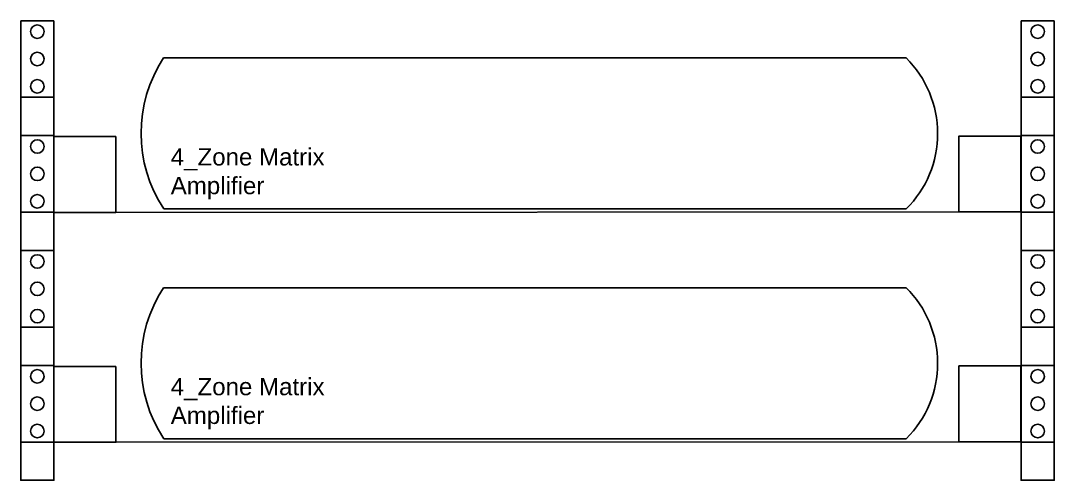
# Model space of a CAD drawing. Header units: inches. Extents: x 29 to 2254, y 8 to 2046.
# Drawn here: x 1654 to 2254, y 617 to 883 of the extents above; entities that cross this region are included whole.
import ezdxf

# ---------------------------------------------------------------- set-up
doc = ezdxf.new("R2010")
doc.units = ezdxf.units.IN
doc.header["$MEASUREMENT"] = 0
doc.styles.get("Standard").update_dxf_attribs({"font": 'arial.ttf'})

# ---------------------------------------------------------------- blocks, each defined once
blk = doc.blocks.new('1u')
at = {"color": 1}
for p, q in [((997921.65, 50907.75), (997911.99, 50907.75)), ((997911.99, 50907.75), (997911.99, 50863.3)), ((997921.65, 50907.75), (997931.31, 50907.75)), ((997931.31, 50907.75), (997931.31, 50863.3)), ((997911.99, 50863.3), (997921.65, 50863.3)), ((997931.31, 50863.3), (997921.65, 50863.3)), ((997931.31, 50863.3), (997921.65, 50863.3))]:
    blk.add_line(p, q, dxfattribs=at)
for centre in [(997921.65, 50901.4), (997921.65, 50885.53), (997921.65, 50869.65)]:
    blk.add_circle(centre, 3.93, dxfattribs=at)

msp = doc.modelspace()

# ---------------------------------------------------------------- linework, layer by layer
at = {"color": 0}
for p, q in [((1736.8, 861.8), (2167.8, 861.8)), ((1736.89, 774.17), (2167.89, 774.17)), ((1709.12, 772.14), (2198.47, 772.4)), ((1736.8, 728.47), (2167.8, 728.47)), ((1653.85, 616.71), (1653.85, 661.16)), ((1673.17, 616.71), (1673.17, 661.16)), ((2234.53, 616.71), (2234.53, 661.16)), ((2253.85, 616.71), (2253.85, 661.16)), ((1709.12, 638.81), (2198.47, 639.08)), ((1736.89, 640.84), (2167.89, 640.84)), ((1663.51, 616.71), (1653.85, 616.71)), ((1663.51, 616.71), (1673.17, 616.71)), ((2244.19, 616.71), (2234.53, 616.71)), ((2244.19, 616.71), (2253.85, 616.71))]:
    msp.add_line(p, q, dxfattribs=at)
for points in [[(1673.17, 838.96), (1653.85, 838.96), (1653.85, 816.73), (1663.51, 816.73), (1673.17, 816.73)], [(2234.53, 838.96), (2253.85, 838.96), (2253.85, 816.73), (2244.19, 816.73), (2234.53, 816.73)], [(1709.12, 816.14), (1673.13, 816.14), (1673.13, 772.14), (1709.12, 772.14)], [(2234.47, 816.41), (2198.47, 816.41), (2198.47, 772.41), (2234.47, 772.41)], [(1673.17, 772.28), (1653.85, 772.28), (1653.85, 750.06), (1663.51, 750.06), (1673.17, 750.06)], [(2234.53, 772.28), (2253.85, 772.28), (2253.85, 750.06), (2244.19, 750.06), (2234.53, 750.06)], [(1673.17, 683.38), (1653.85, 683.38), (1653.85, 705.61), (1663.51, 705.61), (1673.17, 705.61)], [(2234.53, 683.38), (2253.85, 683.38), (2253.85, 705.61), (2244.19, 705.61), (2234.53, 705.61)], [(1709.12, 682.81), (1673.13, 682.81), (1673.13, 638.81), (1709.12, 638.81)], [(2234.47, 683.08), (2198.47, 683.08), (2198.47, 639.08), (2234.47, 639.08)], [(1673.17, 638.93), (1653.85, 638.93), (1653.85, 616.71), (1663.51, 616.71), (1673.17, 616.71)], [(2234.53, 638.93), (2253.85, 638.93), (2253.85, 616.71), (2244.19, 616.71), (2234.53, 616.71)]]:
    msp.add_lwpolyline(points, close=True, dxfattribs=at)
at = {"color": 0, "linetype": 'Continuous'}
for centre, radius, start, end in [((1803.35, 818.05), 79.64, 146.6772, 213.43548), ((2124.43, 817.94), 61.69, 314.79754, 45.31514), ((1803.35, 684.72), 79.64, 146.6772, 213.43548), ((2124.43, 684.62), 61.69, 314.79754, 45.31514)]:
    msp.add_arc(centre, radius, start, end, dxfattribs=at)

# ---------------------------------------------------------------- block references
at = {"color": 0, "xscale": -1}
for p in [(999585.16, -50024.34), (999585.16, -50091.02), (999585.16, -50157.69), (999585.16, -50224.37)]:
    msp.add_blockref('1u', p, dxfattribs=at)
at = {"color": 0}
for p in [(-995677.46, -50024.34), (-995677.46, -50091.02), (-995677.46, -50157.69), (-995677.46, -50224.37)]:
    msp.add_blockref('1u', p, dxfattribs=at)

# ---------------------------------------------------------------- texts
at = {"color": 0, "char_height": 10, "attachment_point": 1}
for insert in [(1740.96, 809.39), (1740.96, 676.07)]:
    msp.add_mtext_dynamic_manual_height_columns('4_Zone Matrix Amplifier', width=125.8973, gutter_width=1, heights=[0], dxfattribs=dict(at, insert=insert))

doc.saveas('drawing.dxf')
